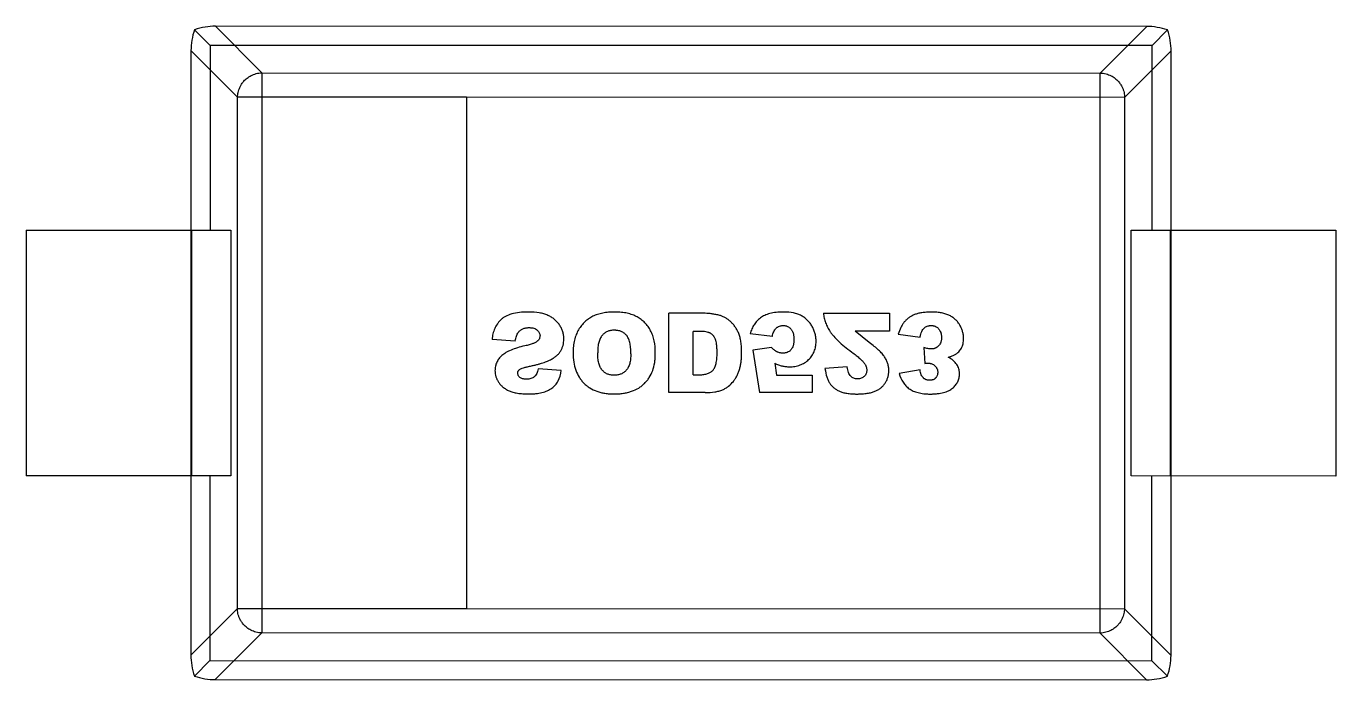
# Model space of a CAD drawing. Header units: inches. Extents: x -29 to 164, y -51 to 83.
# Drawn here: x 126.027 to 127.627, y 19.824 to 20.622 of the extents above; entities that cross this region are included whole.
import ezdxf

# ---------------------------------------------------------------- set-up
doc = ezdxf.new("R2010")
doc.units = ezdxf.units.IN
doc.header["$LTSCALE"] = 1.21
doc.header["$MEASUREMENT"] = 0
doc.layers.get('0').update_dxf_attribs({"linetype": 'CONTINUOUS'})

msp = doc.modelspace()

# ---------------------------------------------------------------- linework, layer by layer
at = {"color": 6, "linetype": 'Continuous'}
for p, q in [((126.2331, 20.6174), (126.252, 20.5984)), ((126.2585, 20.6218), (126.3154, 20.5648)), ((127.3965, 20.6215), (126.2585, 20.6218)), ((127.3395, 20.5646), (127.3965, 20.6215)), ((127.4219, 20.6172), (127.4029, 20.5982)), ((126.252, 20.5984), (126.252, 20.373)), ((127.4029, 20.5982), (126.252, 20.5984)), ((127.4029, 20.3728), (127.4029, 20.5982)), ((126.2287, 20.592), (126.2285, 19.854)), ((126.2856, 20.5351), (126.2287, 20.592)), ((127.4262, 20.5917), (127.3693, 20.5348)), ((127.4261, 19.8538), (127.4262, 20.5917)), ((126.3154, 20.5648), (126.3153, 19.8811)), ((126.3154, 20.5648), (127.3395, 20.5646)), ((127.3394, 19.8809), (127.3395, 20.5646)), ((126.2855, 19.9109), (126.2856, 20.5351)), ((126.5654, 20.535), (126.2856, 20.535)), ((126.5654, 20.535), (126.5653, 19.9109)), ((127.3693, 20.5348), (126.5654, 20.535)), ((127.3693, 20.5348), (127.3692, 19.9107)), ((126.0274, 20.373), (126.0274, 20.073)), ((126.0274, 20.373), (126.2774, 20.373)), ((126.2298, 20.073), (126.2299, 20.373)), ((126.2774, 20.373), (126.2774, 20.073)), ((127.3774, 20.0728), (127.3774, 20.3728)), ((127.3774, 20.3728), (127.6274, 20.3727)), ((127.425, 20.3728), (127.4249, 20.0728)), ((127.6274, 20.3727), (127.6274, 20.0727)), ((126.8124, 20.1745), (126.8124, 20.2713)), ((126.8569, 20.2713), (126.8124, 20.2713)), ((127.0013, 20.2713), (127.082, 20.2713)), ((127.082, 20.2713), (127.082, 20.2494)), ((126.8424, 20.1963), (126.8424, 20.2492)), ((126.8497, 20.2492), (126.8424, 20.2492)), ((126.939, 20.2431), (126.9118, 20.2461)), ((127.082, 20.2494), (127.04, 20.2494)), ((127.0572, 20.2356), (127.04, 20.2494)), ((127.0927, 20.2457), (127.1195, 20.2421)), ((126.6249, 20.2375), (126.5965, 20.2392)), ((126.938, 20.2296), (126.9152, 20.2263)), ((126.9152, 20.2263), (126.9235, 20.1745)), ((127.124, 20.2294), (127.1254, 20.2102)), ((126.942, 20.2103), (126.9442, 20.1958)), ((126.681, 20.2017), (126.6529, 20.2034)), ((126.9442, 20.1958), (126.9878, 20.1958)), ((126.9878, 20.1958), (126.9878, 20.1745)), ((127.0304, 20.206), (127.0033, 20.2038)), ((127.1195, 20.2024), (127.094, 20.1979)), ((126.8569, 20.1745), (126.8124, 20.1745)), ((126.9878, 20.1745), (126.9235, 20.1745)), ((126.2774, 20.073), (126.0274, 20.073)), ((126.2519, 20.073), (126.2519, 19.8476)), ((127.6274, 20.0727), (127.3774, 20.0728)), ((127.4028, 19.8473), (127.4028, 20.0728)), ((126.2285, 19.854), (126.2855, 19.9109)), ((126.2855, 19.9109), (126.5653, 19.9109)), ((126.5653, 19.9109), (127.3692, 19.9107)), ((127.3692, 19.9107), (127.4261, 19.8538)), ((126.3153, 19.8811), (126.2583, 19.8242)), ((127.3394, 19.8809), (126.3153, 19.8811)), ((127.3963, 19.824), (127.3394, 19.8809)), ((126.2329, 19.8286), (126.2519, 19.8476)), ((126.2519, 19.8476), (127.4028, 19.8473)), ((127.4028, 19.8473), (127.4217, 19.8283)), ((126.2583, 19.8242), (127.3963, 19.824))]:
    msp.add_line(p, q, dxfattribs=at)
for centre, major_axis, start_param, end_param in [((126.2438, 20.6067), (0.0078, 0.0335), 1.334458, 2.11243), ((126.2438, 20.6067), (0.0335, 0.0078), 1.029162, 1.807134), ((127.4111, 20.6064), (0.0335, -0.0078), 1.334459, 2.11243), ((127.4111, 20.6064), (-0.0078, 0.0335), -2.11243, -1.334458), ((126.2437, 19.8393), (-0.0078, 0.0335), 1.029162, 1.807134), ((127.411, 19.8391), (0.0078, 0.0335), -1.807134, -1.029162), ((126.2437, 19.8393), (0.0335, -0.0078), -1.807134, -1.029162), ((127.411, 19.8391), (0.0335, 0.0078), -2.11243, -1.334458)]:
    msp.add_ellipse(centre, major_axis=major_axis, ratio=0.387063, start_param=start_param, end_param=end_param, dxfattribs=at)
for points, knots in [([(126.2856, 20.5351), (126.2856, 20.536), (126.2858, 20.538), (126.2863, 20.5411), (126.2872, 20.5443), (126.2886, 20.5478), (126.2906, 20.5514), (126.2934, 20.555), (126.2973, 20.5586), (126.3022, 20.5618), (126.3084, 20.5642), (126.313, 20.5648), (126.3154, 20.5648)], [0, 0, 0, 0, 0.061777, 0.12816, 0.200115, 0.279309, 0.36755, 0.4665, 0.577707, 0.702744, 0.843032, 1, 1, 1, 1]), ([(127.3395, 20.5646), (127.342, 20.5646), (127.3466, 20.5639), (127.3527, 20.5616), (127.3577, 20.5584), (127.3615, 20.5548), (127.3643, 20.5511), (127.3664, 20.5475), (127.3678, 20.5441), (127.3687, 20.5408), (127.3692, 20.5378), (127.3693, 20.5358), (127.3693, 20.5348)], [0, 0, 0, 0, 0.156967, 0.297255, 0.422292, 0.533499, 0.632449, 0.720691, 0.799885, 0.871841, 0.938224, 1, 1, 1, 1]), ([(126.6414, 20.2729), (126.6373, 20.2729), (126.6297, 20.2725), (126.6202, 20.2707), (126.6139, 20.2683), (126.6098, 20.2657), (126.6072, 20.2635), (126.605, 20.261), (126.6023, 20.2575), (126.5996, 20.2527), (126.5975, 20.2464), (126.5967, 20.2417), (126.5965, 20.2392)], [0, 0, 0, 0, 0.124682, 0.249364, 0.374046, 0.436387, 0.498728, 0.561387, 0.624046, 0.749364, 0.874682, 1, 1, 1, 1]), ([(126.6529, 20.2034), (126.6525, 20.2012), (126.6513, 20.1974), (126.6489, 20.1942), (126.6463, 20.1925), (126.644, 20.1916), (126.6418, 20.1911), (126.6398, 20.1909), (126.6384, 20.1909), (126.637, 20.1909), (126.6355, 20.191), (126.6337, 20.1914), (126.6319, 20.1921), (126.6304, 20.1931), (126.6293, 20.1942), (126.6285, 20.1955), (126.628, 20.1969), (126.6278, 20.1984), (126.6279, 20.1996), (126.6283, 20.2007), (126.6289, 20.2015), (126.6295, 20.2022), (126.63, 20.2026), (126.6306, 20.2031), (126.6316, 20.2037), (126.6334, 20.2044), (126.6358, 20.2052), (126.638, 20.2057), (126.6401, 20.2062), (126.6424, 20.2067), (126.6455, 20.2074), (126.6492, 20.2082), (126.6532, 20.2093), (126.6581, 20.2107), (126.6623, 20.2122), (126.6658, 20.2136), (126.6681, 20.2147), (126.6701, 20.2158), (126.6726, 20.2174), (126.6754, 20.2195), (126.6783, 20.2223), (126.6805, 20.2254), (126.6821, 20.2287), (126.6833, 20.2322), (126.6841, 20.2359), (126.6843, 20.2392), (126.6842, 20.2421), (126.6839, 20.2451), (126.6831, 20.2488), (126.6815, 20.2529), (126.6792, 20.257), (126.6763, 20.2607), (126.673, 20.2639), (126.6692, 20.2667), (126.6648, 20.2689), (126.6599, 20.2707), (126.6525, 20.2724), (126.6461, 20.2729), (126.6414, 20.2729)], [0, 0, 0, 0, 0.034159, 0.068318, 0.085397, 0.102476, 0.119556, 0.128095, 0.136635, 0.14373, 0.150824, 0.165013, 0.179202, 0.193391, 0.20758, 0.221769, 0.235958, 0.250147, 0.260467, 0.270786, 0.281105, 0.286265, 0.291425, 0.296566, 0.301707, 0.31199, 0.322273, 0.327414, 0.332555, 0.338931, 0.345307, 0.358059, 0.370811, 0.383562, 0.409066, 0.421818, 0.43457, 0.447437, 0.460304, 0.486039, 0.511774, 0.537509, 0.562961, 0.588412, 0.613864, 0.639316, 0.654214, 0.669113, 0.69891, 0.728707, 0.758504, 0.788559, 0.818613, 0.848668, 0.878723, 0.909042, 0.939361, 1, 1, 1, 1]), ([(126.9526, 20.2728), (126.9494, 20.2728), (126.9434, 20.2726), (126.9359, 20.2712), (126.9296, 20.2689), (126.9243, 20.2658), (126.9207, 20.2626), (126.9183, 20.2597), (126.9167, 20.2575), (126.9153, 20.2551), (126.9135, 20.2515), (126.9124, 20.2484), (126.9118, 20.2461)], [0, 0, 0, 0, 0.126274, 0.252548, 0.378822, 0.505096, 0.629738, 0.692059, 0.75438, 0.815785, 0.87719, 1, 1, 1, 1]), ([(126.942, 20.2103), (126.9435, 20.2096), (126.9465, 20.2084), (126.9509, 20.207), (126.9545, 20.2064), (126.9575, 20.2061), (126.9601, 20.206), (126.9632, 20.2061), (126.9677, 20.2067), (126.973, 20.2081), (126.9776, 20.2104), (126.981, 20.2127), (126.9834, 20.2148), (126.9855, 20.2171), (126.988, 20.2203), (126.9903, 20.2247), (126.9918, 20.2296), (126.9923, 20.2337), (126.9925, 20.2367), (126.9924, 20.2394), (126.9921, 20.2424), (126.9914, 20.2462), (126.9902, 20.25), (126.9889, 20.2529), (126.9878, 20.2551), (126.9866, 20.2572), (126.9848, 20.2598), (126.9822, 20.2628), (126.9787, 20.2659), (126.9746, 20.2684), (126.9701, 20.2704), (126.9632, 20.2723), (126.9571, 20.2728), (126.9526, 20.2728)], [0, 0, 0, 0, 0.031, 0.062001, 0.093651, 0.109476, 0.125301, 0.151853, 0.178404, 0.231506, 0.284608, 0.31116, 0.337711, 0.364262, 0.390813, 0.443915, 0.497018, 0.523569, 0.55012, 0.568783, 0.587445, 0.624771, 0.662097, 0.680759, 0.699422, 0.718335, 0.737248, 0.775073, 0.812899, 0.850725, 0.888043, 0.925362, 1, 1, 1, 1]), ([(127.1539, 20.2178), (127.1558, 20.2183), (127.1583, 20.2191), (127.1609, 20.2202), (127.1625, 20.221), (127.1637, 20.2218), (127.1652, 20.2229), (127.1668, 20.2244), (127.1686, 20.2266), (127.1701, 20.2289), (127.1712, 20.2314), (127.1721, 20.2342), (127.1725, 20.2367), (127.1726, 20.2388), (127.1727, 20.2407), (127.1726, 20.2426), (127.1723, 20.2454), (127.1716, 20.2488), (127.1705, 20.2521), (127.1693, 20.2548), (127.1683, 20.2567), (127.1671, 20.2586), (127.1654, 20.261), (127.163, 20.2636), (127.1595, 20.2664), (127.1556, 20.2687), (127.1511, 20.2705), (127.1468, 20.2716), (127.1431, 20.2722), (127.1401, 20.2726), (127.1375, 20.2727), (127.1353, 20.2728), (127.1336, 20.2728), (127.132, 20.2728), (127.1299, 20.2728), (127.1273, 20.2726), (127.1245, 20.2724), (127.1209, 20.2719), (127.1168, 20.2711), (127.1134, 20.27), (127.1109, 20.2689), (127.1085, 20.2677), (127.1058, 20.266), (127.1028, 20.2636), (127.1002, 20.2608), (127.0979, 20.2576), (127.0952, 20.2529), (127.0936, 20.2487), (127.0927, 20.2457)], [0, 0, 0, 0, 0.030891, 0.046337, 0.061782, 0.074265, 0.086747, 0.111713, 0.136678, 0.161643, 0.186608, 0.211574, 0.236539, 0.249021, 0.261504, 0.277018, 0.292532, 0.32356, 0.354589, 0.370103, 0.385617, 0.401214, 0.416811, 0.448005, 0.479199, 0.510393, 0.541732, 0.573071, 0.58874, 0.60441, 0.620079, 0.627914, 0.635749, 0.64336, 0.650971, 0.666193, 0.681414, 0.696636, 0.72708, 0.757524, 0.772678, 0.787833, 0.818143, 0.848452, 0.878762, 0.909071, 0.939381, 1, 1, 1, 1]), ([(126.8568, 20.1745), (126.8612, 20.1745), (126.8672, 20.1749), (126.8739, 20.1764), (126.8782, 20.1779), (126.882, 20.1799), (126.8867, 20.1831), (126.8907, 20.1871), (126.894, 20.1917), (126.8961, 20.1955), (126.8978, 20.1995), (126.8992, 20.2038), (126.9002, 20.2083), (126.901, 20.2129), (126.9013, 20.2169), (126.9015, 20.2201), (126.9015, 20.223), (126.9015, 20.2264), (126.9013, 20.2311), (126.9007, 20.2365), (126.8998, 20.2412), (126.8988, 20.2444), (126.898, 20.2467), (126.897, 20.2488), (126.8957, 20.2514), (126.8938, 20.2546), (126.8912, 20.258), (126.8882, 20.261), (126.885, 20.2637), (126.8817, 20.2658), (126.8788, 20.2673), (126.8765, 20.2682), (126.8745, 20.2688), (126.8723, 20.2693), (126.8691, 20.27), (126.8653, 20.2707), (126.861, 20.2712), (126.8582, 20.2713), (126.8569, 20.2713)], [0, 0, 0, 0, 0.044753, 0.067129, 0.089506, 0.111754, 0.134001, 0.178497, 0.20114, 0.223784, 0.246427, 0.269071, 0.291945, 0.31482, 0.337695, 0.349132, 0.36057, 0.378623, 0.396676, 0.432782, 0.468888, 0.486942, 0.504995, 0.523222, 0.54145, 0.577904, 0.614359, 0.650814, 0.687548, 0.724282, 0.761016, 0.779383, 0.79775, 0.823032, 0.848313, 0.898875, 0.949438, 1, 1, 1, 1]), ([(127.0013, 20.2713), (127.0016, 20.2693), (127.0022, 20.2654), (127.004, 20.2597), (127.006, 20.2551), (127.008, 20.2515), (127.0097, 20.2489), (127.0116, 20.2462), (127.0147, 20.2424), (127.0195, 20.2375), (127.0269, 20.231), (127.0328, 20.2264), (127.036, 20.224)], [0, 0, 0, 0, 0.125, 0.25, 0.375, 0.4375, 0.5, 0.5625, 0.625, 0.75, 0.875, 1, 1, 1, 1]), ([(126.6249, 20.2375), (126.6252, 20.2398), (126.6259, 20.2428), (126.6273, 20.2461), (126.6289, 20.2485), (126.6311, 20.2507), (126.6342, 20.2525), (126.6371, 20.2534), (126.6397, 20.2538), (126.6417, 20.2539), (126.6434, 20.2538), (126.6454, 20.2536), (126.6476, 20.2532), (126.6498, 20.2523), (126.6518, 20.2509), (126.6533, 20.2493), (126.6543, 20.2477), (126.655, 20.2459), (126.6552, 20.2439), (126.655, 20.2421), (126.6544, 20.2403), (126.6535, 20.239), (126.6526, 20.2379), (126.6519, 20.2372), (126.651, 20.2364), (126.6493, 20.2355), (126.6466, 20.2343), (126.6422, 20.2329), (126.6386, 20.232), (126.6366, 20.2316)], [0, 0, 0, 0, 0.068143, 0.102214, 0.136286, 0.192542, 0.248798, 0.305055, 0.333183, 0.361311, 0.38217, 0.403029, 0.444747, 0.486465, 0.528184, 0.569236, 0.610289, 0.651342, 0.692395, 0.731445, 0.770495, 0.809545, 0.82907, 0.848595, 0.867521, 0.886446, 0.924298, 0.962149, 1, 1, 1, 1]), ([(126.8424, 20.1963), (126.8437, 20.1963), (126.8455, 20.1963), (126.848, 20.1963), (126.8502, 20.1963), (126.8527, 20.1963), (126.8562, 20.1967), (126.86, 20.1976), (126.8631, 20.1991), (126.8652, 20.2006), (126.8666, 20.202), (126.8677, 20.2035), (126.8691, 20.206), (126.8701, 20.2091), (126.8708, 20.2128), (126.8712, 20.2159), (126.8714, 20.2188), (126.8715, 20.2212), (126.8715, 20.2229), (126.8715, 20.2245), (126.8714, 20.2264), (126.8714, 20.2285), (126.8712, 20.2309), (126.8709, 20.2339), (126.8704, 20.2364), (126.8698, 20.2385), (126.8693, 20.2399), (126.8687, 20.2411), (126.8678, 20.2427), (126.8666, 20.2444), (126.8652, 20.2457), (126.864, 20.2466), (126.8631, 20.2472), (126.862, 20.2477), (126.8603, 20.2482), (126.8578, 20.2488), (126.8542, 20.2491), (126.8513, 20.2492), (126.8497, 20.2492)], [0, 0, 0, 0, 0.034117, 0.051176, 0.068234, 0.095159, 0.122084, 0.175933, 0.229783, 0.256708, 0.283633, 0.310557, 0.337482, 0.391332, 0.418256, 0.445181, 0.472106, 0.485568, 0.499031, 0.509276, 0.519521, 0.54001, 0.5605, 0.58099, 0.62197, 0.64246, 0.66295, 0.683908, 0.704866, 0.746782, 0.788698, 0.809656, 0.830614, 0.851788, 0.872961, 0.915307, 0.957654, 1, 1, 1, 1]), ([(126.939, 20.2431), (126.9392, 20.2442), (126.9396, 20.2462), (126.9406, 20.2489), (126.9417, 20.2509), (126.9428, 20.2522), (126.9437, 20.2531), (126.9446, 20.2539), (126.9459, 20.2548), (126.9477, 20.2557), (126.9495, 20.2562), (126.9511, 20.2564), (126.9524, 20.2565), (126.9538, 20.2564), (126.9551, 20.2562), (126.9563, 20.2559), (126.9579, 20.2553), (126.9594, 20.2544), (126.9608, 20.2532), (126.9617, 20.2523), (126.9626, 20.2511), (126.9636, 20.2494), (126.9643, 20.2475), (126.9649, 20.2453), (126.9652, 20.2435), (126.9653, 20.2418), (126.9654, 20.2405), (126.9654, 20.2394), (126.9654, 20.2383), (126.9653, 20.237), (126.9652, 20.2354), (126.9649, 20.2336), (126.9643, 20.2313), (126.9635, 20.2294), (126.9625, 20.2278), (126.9616, 20.2267), (126.9607, 20.2257), (126.9593, 20.2246), (126.9573, 20.2236), (126.9551, 20.223), (126.9532, 20.2227), (126.9519, 20.2226), (126.9507, 20.2227), (126.9494, 20.2228), (126.9478, 20.2231), (126.9462, 20.2236), (126.945, 20.2241), (126.9442, 20.2245), (126.9434, 20.225), (126.9425, 20.2256), (126.9407, 20.2269), (126.9391, 20.2284), (126.938, 20.2296)], [0, 0, 0, 0, 0.031603, 0.063205, 0.094808, 0.11061, 0.126411, 0.14242, 0.158428, 0.190445, 0.222462, 0.238471, 0.25448, 0.272643, 0.290807, 0.30897, 0.327134, 0.363461, 0.381625, 0.399788, 0.417952, 0.436115, 0.472442, 0.490606, 0.50877, 0.526933, 0.536015, 0.545097, 0.554179, 0.56326, 0.581424, 0.599588, 0.617751, 0.654078, 0.672242, 0.690405, 0.708569, 0.726733, 0.76306, 0.799387, 0.81755, 0.835714, 0.84735, 0.858986, 0.882258, 0.90553, 0.917166, 0.928802, 0.937702, 0.946602, 0.964401, 1, 1, 1, 1]), ([(127.1195, 20.2421), (127.1198, 20.2435), (127.1203, 20.246), (127.1215, 20.2491), (127.1226, 20.2512), (127.1236, 20.2525), (127.1244, 20.2534), (127.1253, 20.2541), (127.1265, 20.2549), (127.1282, 20.2557), (127.1301, 20.2562), (127.1317, 20.2564), (127.133, 20.2565), (127.1343, 20.2564), (127.1356, 20.2562), (127.1368, 20.2559), (127.1383, 20.2553), (127.1398, 20.2545), (127.1411, 20.2535), (127.1421, 20.2525), (127.1429, 20.2515), (127.1439, 20.25), (127.1446, 20.2484), (127.1452, 20.2465), (127.1454, 20.2451), (127.1456, 20.2438), (127.1456, 20.2428), (127.1457, 20.2419), (127.1456, 20.2411), (127.1456, 20.2401), (127.1455, 20.2388), (127.1452, 20.2373), (127.1447, 20.2355), (127.1439, 20.2339), (127.143, 20.2325), (127.1422, 20.2315), (127.1413, 20.2306), (127.14, 20.2296), (127.1385, 20.2289), (127.1369, 20.2283), (127.1356, 20.228), (127.1344, 20.2279), (127.1335, 20.2278), (127.1328, 20.2278), (127.1319, 20.2279), (127.1307, 20.228), (127.129, 20.2282), (127.1267, 20.2287), (127.1249, 20.2291), (127.124, 20.2294)], [0, 0, 0, 0, 0.037924, 0.075847, 0.113771, 0.132732, 0.151694, 0.170361, 0.189027, 0.226361, 0.263694, 0.282361, 0.301027, 0.320385, 0.339744, 0.359102, 0.37846, 0.417176, 0.436534, 0.455892, 0.475014, 0.494137, 0.532382, 0.551505, 0.570628, 0.58975, 0.599311, 0.608873, 0.618575, 0.628277, 0.64768, 0.667084, 0.686488, 0.725296, 0.7447, 0.764104, 0.783239, 0.802374, 0.840644, 0.85978, 0.878915, 0.89805, 0.907618, 0.917185, 0.927537, 0.937889, 0.958593, 0.979296, 1, 1, 1, 1]), ([(126.6366, 20.2316), (126.63, 20.2301), (126.6216, 20.2275), (126.6143, 20.2239), (126.6108, 20.2216), (126.6085, 20.2199), (126.6065, 20.218), (126.6043, 20.2153), (126.6021, 20.2116), (126.6008, 20.2075), (126.6002, 20.204), (126.6001, 20.2015), (126.6002, 20.1994), (126.6005, 20.1969), (126.6011, 20.1939), (126.6025, 20.1905), (126.6044, 20.1871), (126.6068, 20.184), (126.6098, 20.1812), (126.6133, 20.1787), (126.6173, 20.1766), (126.622, 20.175), (126.6266, 20.174), (126.6307, 20.1734), (126.634, 20.1731), (126.6369, 20.173), (126.6393, 20.1729), (126.6413, 20.1729), (126.6435, 20.1729), (126.6464, 20.173), (126.65, 20.1733), (126.6539, 20.1739), (126.6588, 20.1749), (126.6642, 20.1767), (126.6697, 20.1796), (126.674, 20.1836), (126.6785, 20.1902), (126.6804, 20.1967), (126.681, 20.2017)], [0, 0, 0, 0, 0.089316, 0.133974, 0.156303, 0.178632, 0.200834, 0.223036, 0.267439, 0.311843, 0.334045, 0.356247, 0.370858, 0.38547, 0.414693, 0.443916, 0.473139, 0.502463, 0.531787, 0.561111, 0.590435, 0.620035, 0.649636, 0.664436, 0.679236, 0.694036, 0.701436, 0.708836, 0.717944, 0.727052, 0.745268, 0.763483, 0.781699, 0.81813, 0.854562, 0.890921, 0.927281, 1, 1, 1, 1]), ([(127.0033, 20.2038), (127.0039, 20.2), (127.005, 20.195), (127.0071, 20.1895), (127.009, 20.186), (127.0113, 20.183), (127.0141, 20.1803), (127.0168, 20.1785), (127.0192, 20.1771), (127.021, 20.1762), (127.023, 20.1754), (127.0259, 20.1745), (127.0292, 20.1738), (127.0329, 20.1733), (127.0358, 20.173), (127.0384, 20.1729), (127.0406, 20.1728), (127.0423, 20.1728), (127.044, 20.1728), (127.0463, 20.1729), (127.049, 20.173), (127.0521, 20.1733), (127.0559, 20.1738), (127.0602, 20.1746), (127.0638, 20.1758), (127.0663, 20.177), (127.0687, 20.1783), (127.0715, 20.1801), (127.0743, 20.1828), (127.0768, 20.186), (127.0788, 20.1894), (127.0802, 20.1931), (127.0811, 20.1969), (127.0814, 20.2011), (127.0811, 20.2055), (127.0801, 20.2097), (127.0788, 20.2132), (127.0774, 20.216), (127.0762, 20.218), (127.0747, 20.22), (127.0725, 20.2228), (127.069, 20.2264), (127.0638, 20.2309), (127.0595, 20.2341), (127.0572, 20.2356)], [0, 0, 0, 0, 0.060014, 0.090021, 0.120028, 0.149921, 0.179814, 0.209708, 0.224654, 0.239601, 0.254633, 0.269665, 0.299728, 0.31476, 0.329792, 0.344824, 0.35234, 0.359856, 0.367748, 0.37564, 0.391423, 0.407207, 0.42299, 0.454557, 0.486124, 0.501675, 0.517227, 0.548329, 0.579431, 0.610534, 0.641636, 0.672738, 0.703841, 0.734943, 0.768215, 0.801487, 0.83476, 0.851396, 0.868032, 0.884528, 0.901024, 0.934016, 0.967008, 1, 1, 1, 1]), ([(127.036, 20.224), (127.038, 20.2225), (127.0416, 20.2198), (127.0459, 20.2162), (127.0486, 20.2136), (127.0503, 20.2118), (127.0512, 20.2106), (127.052, 20.2095), (127.0529, 20.208), (127.0537, 20.2062), (127.0543, 20.204), (127.0545, 20.2019), (127.0543, 20.1998), (127.0537, 20.1978), (127.0527, 20.196), (127.0513, 20.1943), (127.0495, 20.193), (127.0476, 20.192), (127.0458, 20.1915), (127.0443, 20.1913), (127.043, 20.1912), (127.0418, 20.1913), (127.0402, 20.1915), (127.0384, 20.192), (127.0364, 20.193), (127.0347, 20.1945), (127.0332, 20.1964), (127.0316, 20.1998), (127.0308, 20.2033), (127.0304, 20.206)], [0, 0, 0, 0, 0.039267, 0.078533, 0.1178, 0.137433, 0.157067, 0.1767, 0.196333, 0.2356, 0.274866, 0.314133, 0.355226, 0.396319, 0.437412, 0.478505, 0.520862, 0.563219, 0.605576, 0.626755, 0.647933, 0.669942, 0.691951, 0.73597, 0.779988, 0.824006, 0.868004, 0.912003, 1, 1, 1, 1]), ([(127.094, 20.1979), (127.0951, 20.1939), (127.0974, 20.1885), (127.102, 20.1828), (127.1061, 20.1792), (127.111, 20.1763), (127.1159, 20.1747), (127.1204, 20.1737), (127.1239, 20.1732), (127.1271, 20.1729), (127.1297, 20.1728), (127.1319, 20.1728), (127.1341, 20.1728), (127.1371, 20.1729), (127.1407, 20.1732), (127.1446, 20.1738), (127.1494, 20.1748), (127.1535, 20.1763), (127.157, 20.1782), (127.1592, 20.1799), (127.1612, 20.1817), (127.1635, 20.1843), (127.1657, 20.1878), (127.1671, 20.1917), (127.1676, 20.195), (127.1677, 20.1972), (127.1676, 20.1992), (127.1674, 20.2012), (127.1669, 20.2036), (127.1658, 20.2064), (127.1638, 20.2099), (127.1602, 20.2139), (127.1562, 20.2166), (127.1539, 20.2178)], [0, 0, 0, 0, 0.088377, 0.132566, 0.176754, 0.220943, 0.265131, 0.287226, 0.30932, 0.331414, 0.342461, 0.353508, 0.366097, 0.378686, 0.403863, 0.42904, 0.454217, 0.504572, 0.529749, 0.554926, 0.580273, 0.60562, 0.656314, 0.707008, 0.732355, 0.757702, 0.77268, 0.787658, 0.817613, 0.847569, 0.877524, 0.938762, 1, 1, 1, 1]), ([(127.1254, 20.2102), (127.1258, 20.2103), (127.1265, 20.2104), (127.1274, 20.2105), (127.1281, 20.2105), (127.1286, 20.2106), (127.129, 20.2106), (127.1295, 20.2106), (127.1304, 20.2105), (127.1314, 20.2104), (127.1326, 20.2101), (127.1341, 20.2096), (127.1354, 20.2089), (127.1367, 20.208), (127.1376, 20.2072), (127.1384, 20.2064), (127.1391, 20.2055), (127.1397, 20.2045), (127.1402, 20.2036), (127.1406, 20.2026), (127.1409, 20.2015), (127.141, 20.2004), (127.1411, 20.1993), (127.141, 20.1982), (127.1409, 20.1969), (127.1405, 20.1953), (127.1398, 20.1939), (127.1391, 20.1929), (127.1384, 20.1923), (127.1377, 20.1917), (127.1367, 20.1909), (127.1356, 20.1904), (127.1344, 20.19), (127.1334, 20.1898), (127.1325, 20.1897), (127.1318, 20.1896), (127.1312, 20.1896), (127.1306, 20.1896), (127.1299, 20.1897), (127.1289, 20.1898), (127.1279, 20.19), (127.1266, 20.1904), (127.1254, 20.191), (127.1242, 20.1918), (127.1235, 20.1924), (127.1228, 20.1932), (127.1219, 20.1944), (127.121, 20.1963), (127.1201, 20.199), (127.1197, 20.2012), (127.1195, 20.2024)], [0, 0, 0, 0, 0.009983, 0.019966, 0.029949, 0.03494, 0.039931, 0.050298, 0.060665, 0.081399, 0.102132, 0.122866, 0.164333, 0.185067, 0.205801, 0.226246, 0.246692, 0.267138, 0.287584, 0.308029, 0.328475, 0.348921, 0.369367, 0.388943, 0.408518, 0.44767, 0.486821, 0.506397, 0.525973, 0.545186, 0.5644, 0.602827, 0.62204, 0.641254, 0.660467, 0.670074, 0.679681, 0.689696, 0.699712, 0.719743, 0.739774, 0.759805, 0.799867, 0.819898, 0.839929, 0.859938, 0.879947, 0.919965, 0.959982, 1, 1, 1, 1]), ([(126.3153, 19.8811), (126.3128, 19.8812), (126.3082, 19.8818), (126.3021, 19.8842), (126.2971, 19.8874), (126.2933, 19.8909), (126.2905, 19.8946), (126.2884, 19.8982), (126.287, 19.9017), (126.2861, 19.9049), (126.2856, 19.908), (126.2855, 19.91), (126.2855, 19.9109)], [0, 0, 0, 0, 0.156967, 0.297255, 0.422292, 0.533499, 0.632449, 0.720691, 0.799885, 0.871841, 0.938224, 1, 1, 1, 1]), ([(127.3692, 19.9107), (127.3692, 19.9097), (127.369, 19.9078), (127.3685, 19.9047), (127.3676, 19.9014), (127.3662, 19.898), (127.3642, 19.8944), (127.3613, 19.8907), (127.3575, 19.8871), (127.3526, 19.884), (127.3464, 19.8816), (127.3418, 19.881), (127.3394, 19.8809)], [0, 0, 0, 0, 0.061777, 0.12816, 0.200115, 0.279309, 0.36755, 0.4665, 0.577707, 0.702744, 0.843032, 1, 1, 1, 1])]:
    msp.add_open_spline(points, degree=3, knots=knots, dxfattribs=at)
at = {"color": 7, "linetype": 'Continuous'}
for points, knots in [([(126.796, 20.2232), (126.796, 20.2284), (126.7953, 20.2358), (126.793, 20.2443), (126.7904, 20.2501), (126.7872, 20.2552), (126.7834, 20.2598), (126.779, 20.2637), (126.7739, 20.267), (126.7682, 20.2696), (126.7629, 20.2712), (126.7583, 20.2721), (126.7546, 20.2725), (126.7509, 20.2728), (126.7469, 20.2729), (126.7428, 20.2728), (126.7377, 20.2725), (126.7317, 20.2717), (126.7253, 20.2701), (126.7196, 20.2679), (126.7145, 20.2649), (126.7099, 20.2611), (126.7058, 20.2566), (126.7022, 20.2514), (126.6992, 20.2454), (126.6971, 20.2387), (126.6959, 20.2312), (126.6956, 20.2258), (126.6956, 20.223)], [0, 0, 0, 0, 0.077908, 0.11966, 0.161411, 0.20284, 0.244269, 0.285699, 0.327128, 0.368557, 0.409986, 0.430701, 0.451415, 0.47213, 0.492845, 0.513931, 0.535018, 0.577191, 0.619365, 0.661538, 0.703712, 0.745885, 0.788059, 0.830232, 0.872674, 0.915116, 0.957558, 1, 1, 1, 1]), ([(126.7661, 20.222), (126.7661, 20.2247), (126.7659, 20.2296), (126.7649, 20.2359), (126.7635, 20.2401), (126.7621, 20.2428), (126.7608, 20.2445), (126.7594, 20.2459), (126.7579, 20.2472), (126.7562, 20.2482), (126.7544, 20.2491), (126.7525, 20.2498), (126.7504, 20.2503), (126.7486, 20.2505), (126.747, 20.2506), (126.7459, 20.2507), (126.7447, 20.2506), (126.7432, 20.2506), (126.7414, 20.2503), (126.7393, 20.2498), (126.7368, 20.2489), (126.7345, 20.2476), (126.7324, 20.2458), (126.731, 20.2443), (126.7297, 20.2426), (126.7283, 20.2399), (126.7269, 20.236), (126.7258, 20.2302), (126.7256, 20.2257), (126.7256, 20.2232)], [0, 0, 0, 0, 0.063336, 0.126675, 0.190013, 0.221682, 0.253351, 0.285081, 0.316811, 0.348541, 0.380271, 0.412001, 0.443732, 0.475462, 0.491327, 0.507192, 0.522581, 0.53797, 0.568749, 0.599527, 0.630305, 0.691862, 0.72264, 0.753418, 0.784241, 0.815064, 0.876709, 0.938355, 1, 1, 1, 1]), ([(126.6956, 20.223), (126.6956, 20.219), (126.6961, 20.2116), (126.6986, 20.2017), (126.7021, 20.1946), (126.7056, 20.1895), (126.7087, 20.186), (126.7122, 20.1829), (126.7172, 20.1794), (126.723, 20.1766), (126.7293, 20.1747), (126.7344, 20.1736), (126.7389, 20.1731), (126.7427, 20.1729), (126.7457, 20.1729), (126.7486, 20.1729), (126.7525, 20.1731), (126.7571, 20.1736), (126.7623, 20.1746), (126.7687, 20.1765), (126.7745, 20.1792), (126.7796, 20.1827), (126.783, 20.1858), (126.7861, 20.1892), (126.7896, 20.1942), (126.7931, 20.2012), (126.7951, 20.2093), (126.7959, 20.2164), (126.796, 20.2206), (126.796, 20.2228), (126.796, 20.2232)], [0, 0, 0, 0, 0.06129, 0.122581, 0.183871, 0.214517, 0.245162, 0.275806, 0.306451, 0.367739, 0.398384, 0.429028, 0.459673, 0.474995, 0.490317, 0.506016, 0.521715, 0.553113, 0.584511, 0.615909, 0.678705, 0.710103, 0.741501, 0.773132, 0.804764, 0.868026, 0.931289, 0.962921, 0.994552, 1, 1, 1, 1]), ([(126.7661, 20.222), (126.7661, 20.2219), (126.7661, 20.2208), (126.766, 20.2185), (126.7657, 20.2144), (126.7648, 20.2099), (126.7633, 20.2061), (126.7619, 20.2036), (126.7606, 20.2019), (126.7591, 20.2004), (126.757, 20.1987), (126.7547, 20.1974), (126.7521, 20.1965), (126.7501, 20.196), (126.7483, 20.1958), (126.7468, 20.1957), (126.7456, 20.1956), (126.7445, 20.1957), (126.743, 20.1958), (126.7412, 20.196), (126.7393, 20.1965), (126.7368, 20.1974), (126.7345, 20.1988), (126.7325, 20.2005), (126.7311, 20.202), (126.7298, 20.2037), (126.7283, 20.2064), (126.7269, 20.2104), (126.7258, 20.2162), (126.7256, 20.2208), (126.7256, 20.2232)], [0, 0, 0, 0, 0.000966, 0.03271, 0.064454, 0.127941, 0.191428, 0.223172, 0.254916, 0.286659, 0.318403, 0.38189, 0.413634, 0.445378, 0.477121, 0.492993, 0.508865, 0.524089, 0.539313, 0.569761, 0.600209, 0.630657, 0.691553, 0.722001, 0.752449, 0.783393, 0.814337, 0.876225, 0.938112, 1, 1, 1, 1])]:
    msp.add_open_spline(points, degree=3, knots=knots, dxfattribs=at)

doc.saveas('drawing.dxf')
